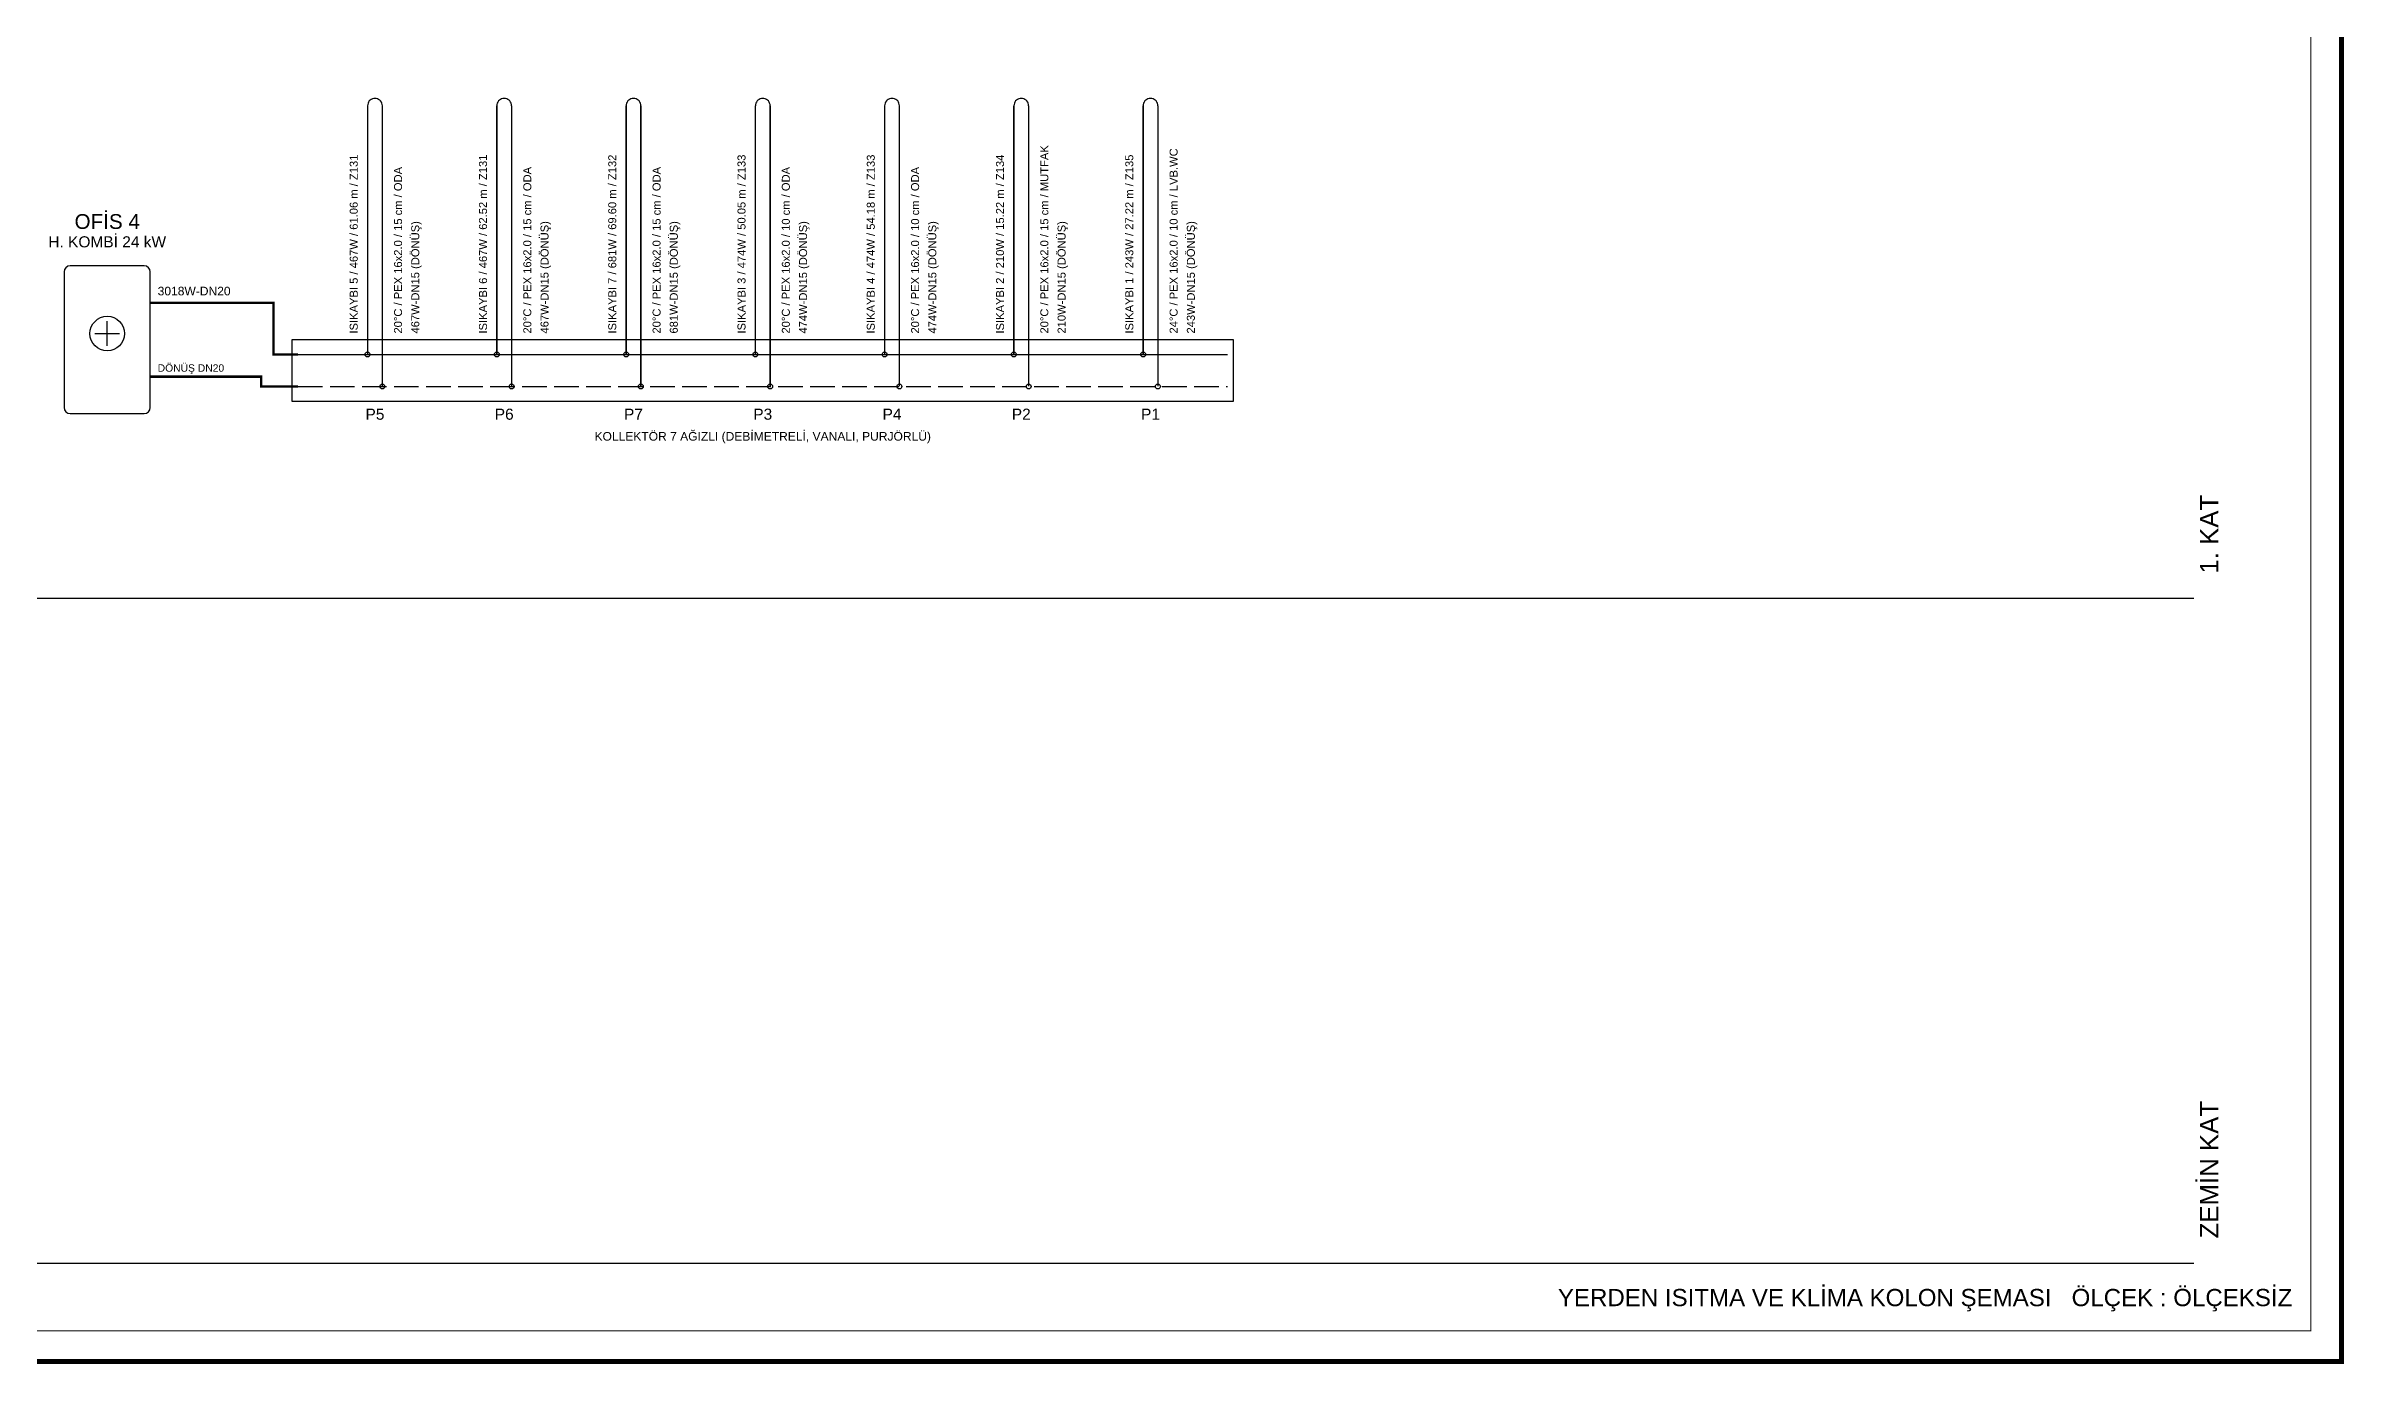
# Model space of a CAD drawing. Header units: centimetres. Extents: x -3952 to 26292, y -15092 to -10712.
# Drawn here: x 22655 to 24522, y -15052 to -13981 of the extents above; entities that cross this region are included whole.
import ezdxf
from ezdxf.enums import TextEntityAlignment as Align

# ---------------------------------------------------------------- set-up
doc = ezdxf.new("R2010")
doc.units = ezdxf.units.CM
doc.linetypes.add('ISITMA DONUS HATTI', pattern=[26, 20, -6])
for name, color, linetype in [('MTY-CIHAZ', 135, 'Continuous'), ('MTY-ISIKAYBIMAHAL', 2, 'Continuous'), ('MTY-ISITMA-DONUS-BORU', 30, 'ISITMA DONUS HATTI'), ('MTY-ISITMA-GIDIS-BORU', 10, 'Continuous'), ('MTY-KAT-ADI', 1, 'Continuous'), ('MTY-KOLLETOR', 7, 'Continuous'), ('MTY-PAFTA', 7, 'Continuous'), ('MTY-PEX-BORU', 1, 'Continuous'), ('MTY-SEMA', 8, 'Continuous'), ('MTY-YAZI', 7, 'Continuous'), ('STM-ISITMA-CAP', 41, 'Continuous')]:
    doc.layers.add(name, color=color, linetype=linetype)
doc.layers.add('ROTAS-PAFTA-SINIRI', color=8, linetype='Continuous', plot=False)
doc.styles.add('ROTAS', font='arial.ttf')

# ---------------------------------------------------------------- blocks, each defined once
blk = doc.blocks.new('ROTAS_PAFTA')
blk.add_lwpolyline([(0, 0), (1, 0), (1, 1), (0, 1)], close=True)

msp = doc.modelspace()

# ---------------------------------------------------------------- linework, layer by layer
at = {"layer": 'MTY-CIHAZ'}
for p, q in [((22705, -14225), (22705, -14205)), ((22695, -14215), (22715, -14215))]:
    msp.add_line(p, q, dxfattribs=at)
msp.add_lwpolyline([(22735, -14280), (22736.9, -14279.6), (22738.5, -14278.5), (22739.6, -14276.9), (22740, -14275), (22740, -14165), (22739.6, -14163.1), (22738.5, -14161.5), (22736.9, -14160.4), (22735, -14160), (22675, -14160), (22673.1, -14160.4), (22671.5, -14161.5), (22670.4, -14163.1), (22670, -14165), (22670, -14275), (22670.4, -14276.9), (22671.5, -14278.5), (22673.1, -14279.6), (22675, -14280)], close=True, dxfattribs=at)
msp.add_circle((22705, -14215), 14, dxfattribs=at)
at = {"layer": 'MTY-ISITMA-DONUS-BORU'}
msp.add_line((22860, -14258), (23615, -14258), dxfattribs=at)
at = {"layer": 'MTY-ISITMA-DONUS-BORU', "const_width": 2}
msp.add_lwpolyline([(22740, -14250), (22830, -14250), (22830, -14258), (22860, -14258)], dxfattribs=at)
at = {"layer": 'MTY-ISITMA-GIDIS-BORU'}
msp.add_line((22860, -14232), (23615, -14232), dxfattribs=at)
at = {"layer": 'MTY-ISITMA-GIDIS-BORU', "const_width": 2}
msp.add_lwpolyline([(22740, -14190), (22840, -14190), (22840, -14232), (22860, -14232)], dxfattribs=at)
at = {"layer": 'MTY-KOLLETOR'}
msp.add_lwpolyline([(22855, -14270), (23620, -14270), (23620, -14220), (22855, -14220)], close=True, dxfattribs=at)
for centre in [(22916.5, -14232), (23021.5, -14232), (23126.5, -14232), (23231.5, -14232), (23336.5, -14232), (23441.5, -14232), (23546.5, -14232), (22928.5, -14258), (23033.5, -14258), (23138.5, -14258), (23243.5, -14258), (23348.5, -14258), (23453.5, -14258), (23558.5, -14258)]:
    msp.add_circle(centre, 2, dxfattribs=at)
at = {"layer": 'MTY-PAFTA'}
for points, const_width in [([(19000, -15050), (24520, -15050), (24520, -12900), (19000, -12900)], 4), ([(19025, -15025), (24495, -15025), (24495, -12925), (19025, -12925)], 1)]:
    msp.add_lwpolyline(points, close=True, dxfattribs=dict(at, const_width=const_width))
at = {"layer": 'MTY-PEX-BORU', "const_width": 1.2}
for points in [[(22916.5, -14232), (22916.5, -14030)], [(22928.5, -14258), (22928.5, -14030)], [(23021.5, -14232), (23021.5, -14030)], [(23033.5, -14258), (23033.5, -14030)], [(23126.5, -14232), (23126.5, -14030)], [(23138.5, -14258), (23138.5, -14030)], [(23231.5, -14232), (23231.5, -14030)], [(23243.5, -14258), (23243.5, -14030)], [(23336.5, -14232), (23336.5, -14030)], [(23348.5, -14258), (23348.5, -14030)], [(23441.5, -14232), (23441.5, -14030)], [(23453.5, -14258), (23453.5, -14030)], [(23546.5, -14232), (23546.5, -14030)], [(23558.5, -14258), (23558.5, -14030)]]:
    msp.add_lwpolyline(points, dxfattribs=at)
at = {"layer": 'MTY-PEX-BORU'}
for points in [[(22928.5, -14030), (22928.4, -14029), (22928.1, -14027.9), (22927.7, -14027), (22927.1, -14026.1), (22926.4, -14025.4), (22925.5, -14024.8), (22924.6, -14024.4), (22923.5, -14024.1), (22922.5, -14024), (22921.5, -14024.1), (22920.4, -14024.4), (22919.5, -14024.8), (22918.6, -14025.4), (22917.9, -14026.1), (22917.3, -14027), (22916.9, -14027.9), (22916.6, -14029), (22916.5, -14030)], [(23033.5, -14030), (23033.4, -14029), (23033.1, -14027.9), (23032.7, -14027), (23032.1, -14026.1), (23031.4, -14025.4), (23030.5, -14024.8), (23029.6, -14024.4), (23028.5, -14024.1), (23027.5, -14024), (23026.5, -14024.1), (23025.4, -14024.4), (23024.5, -14024.8), (23023.6, -14025.4), (23022.9, -14026.1), (23022.3, -14027), (23021.9, -14027.9), (23021.6, -14029), (23021.5, -14030)], [(23138.5, -14030), (23138.4, -14029), (23138.1, -14027.9), (23137.7, -14027), (23137.1, -14026.1), (23136.4, -14025.4), (23135.5, -14024.8), (23134.6, -14024.4), (23133.5, -14024.1), (23132.5, -14024), (23131.5, -14024.1), (23130.4, -14024.4), (23129.5, -14024.8), (23128.6, -14025.4), (23127.9, -14026.1), (23127.3, -14027), (23126.9, -14027.9), (23126.6, -14029), (23126.5, -14030)], [(23243.5, -14030), (23243.4, -14029), (23243.1, -14027.9), (23242.7, -14027), (23242.1, -14026.1), (23241.4, -14025.4), (23240.5, -14024.8), (23239.6, -14024.4), (23238.5, -14024.1), (23237.5, -14024), (23236.5, -14024.1), (23235.4, -14024.4), (23234.5, -14024.8), (23233.6, -14025.4), (23232.9, -14026.1), (23232.3, -14027), (23231.9, -14027.9), (23231.6, -14029), (23231.5, -14030)], [(23348.5, -14030), (23348.4, -14029), (23348.1, -14027.9), (23347.7, -14027), (23347.1, -14026.1), (23346.4, -14025.4), (23345.5, -14024.8), (23344.6, -14024.4), (23343.5, -14024.1), (23342.5, -14024), (23341.5, -14024.1), (23340.4, -14024.4), (23339.5, -14024.8), (23338.6, -14025.4), (23337.9, -14026.1), (23337.3, -14027), (23336.9, -14027.9), (23336.6, -14029), (23336.5, -14030)], [(23453.5, -14030), (23453.4, -14029), (23453.1, -14027.9), (23452.7, -14027), (23452.1, -14026.1), (23451.4, -14025.4), (23450.5, -14024.8), (23449.6, -14024.4), (23448.5, -14024.1), (23447.5, -14024), (23446.5, -14024.1), (23445.4, -14024.4), (23444.5, -14024.8), (23443.6, -14025.4), (23442.9, -14026.1), (23442.3, -14027), (23441.9, -14027.9), (23441.6, -14029), (23441.5, -14030)], [(23558.5, -14030), (23558.4, -14029), (23558.1, -14027.9), (23557.7, -14027), (23557.1, -14026.1), (23556.4, -14025.4), (23555.5, -14024.8), (23554.6, -14024.4), (23553.5, -14024.1), (23552.5, -14024), (23551.5, -14024.1), (23550.4, -14024.4), (23549.5, -14024.8), (23548.6, -14025.4), (23547.9, -14026.1), (23547.3, -14027), (23546.9, -14027.9), (23546.6, -14029), (23546.5, -14030)]]:
    msp.add_lwpolyline(points, dxfattribs=at)
at = {"layer": 'MTY-SEMA'}
for p, q in [((19060, -14430), (24400, -14430)), ((19060, -14970), (24400, -14970))]:
    msp.add_line(p, q, dxfattribs=at)

# ---------------------------------------------------------------- block references
at = {"layer": 'ROTAS-PAFTA-SINIRI', "xscale": 5520, "yscale": 2150}
msp.add_blockref('ROTAS_PAFTA', (19000, -15050), dxfattribs=at)

# ---------------------------------------------------------------- texts
at = {"layer": 'MTY-CIHAZ', "style": 'ROTAS'}
msp.add_text('H. KOMBİ 24 kW', height=9, dxfattribs=at).set_placement((22705, -14145), align=Align.CENTER)
at = {"layer": 'MTY-ISIKAYBIMAHAL', "style": 'ROTAS'}
for s, p in [('ISIKAYBI 5 / 467W / 61.06 m / Z131', (22908.5, -14215)), ('ISIKAYBI 6 / 467W / 62.52 m / Z131', (23013.5, -14215)), ('ISIKAYBI 7 / 681W / 69.60 m / Z132', (23118.5, -14215)), ('ISIKAYBI 3 / 474W / 50.05 m / Z133', (23223.5, -14215)), ('ISIKAYBI 4 / 474W / 54.18 m / Z133', (23328.5, -14215)), ('ISIKAYBI 2 / 210W / 15.22 m / Z134', (23433.5, -14215)), ('ISIKAYBI 1 / 243W / 27.22 m / Z135', (23538.5, -14215))]:
    msp.add_text(s, height=6.5, rotation=90, dxfattribs=at).set_placement(p)
at = {"layer": 'MTY-KAT-ADI', "style": 'ROTAS'}
for s, p in [('1. KAT', (24420, -14410)), ('ZEMİN KAT', (24420, -14950))]:
    msp.add_text(s, height=15, rotation=90, dxfattribs=at).set_placement(p)
at = {"layer": 'MTY-KOLLETOR', "style": 'ROTAS'}
for s, height, p in [('P5', 9, (22922.5, -14285)), ('P6', 9, (23027.5, -14285)), ('P7', 9, (23132.5, -14285)), ('P3', 9, (23237.5, -14285)), ('P4', 9, (23342.5, -14285)), ('P2', 9, (23447.5, -14285)), ('P1', 9, (23552.5, -14285)), ('KOLLEKTÖR 7 AĞIZLI (DEBİMETRELİ, VANALI, PURJÖRLÜ)', 7, (23237.5, -14302))]:
    msp.add_text(s, height=height, dxfattribs=at).set_placement(p, align=Align.CENTER)
at = {"layer": 'MTY-PAFTA', "style": 'ROTAS'}
msp.add_text('YERDEN ISITMA VE KLİMA KOLON ŞEMASI   ÖLÇEK : ÖLÇEKSİZ', height=14, dxfattribs=at).set_placement((24480, -15005), align=Align.RIGHT)
at = {"layer": 'MTY-YAZI', "style": 'ROTAS'}
msp.add_text('OFİS 4', height=12, dxfattribs=at).set_placement((22705, -14130), align=Align.CENTER)
at = {"layer": 'STM-ISITMA-CAP', "style": 'ROTAS'}
for s, p in [('20°C / PEX 16x2.0 / 15 cm / MUTFAK', (23469.5, -14215)), ('24°C / PEX 16x2.0 / 10 cm / LVB.WC', (23574.5, -14215)), ('20°C / PEX 16x2.0 / 15 cm / ODA', (22944.5, -14215)), ('20°C / PEX 16x2.0 / 15 cm / ODA', (23049.5, -14215)), ('20°C / PEX 16x2.0 / 15 cm / ODA', (23154.5, -14215)), ('20°C / PEX 16x2.0 / 10 cm / ODA', (23259.5, -14215)), ('20°C / PEX 16x2.0 / 10 cm / ODA', (23364.5, -14215)), ('467W-DN15 (DÖNÜŞ)', (22958.5, -14215)), ('467W-DN15 (DÖNÜŞ)', (23063.5, -14215)), ('681W-DN15 (DÖNÜŞ)', (23168.5, -14215)), ('474W-DN15 (DÖNÜŞ)', (23273.5, -14215)), ('474W-DN15 (DÖNÜŞ)', (23378.5, -14215)), ('210W-DN15 (DÖNÜŞ)', (23483.5, -14215)), ('243W-DN15 (DÖNÜŞ)', (23588.5, -14215))]:
    msp.add_text(s, height=6.5, rotation=90, dxfattribs=at).set_placement(p)
for s, height, p in [('3018W-DN20', 7, (22746, -14184)), ('DÖNÜŞ DN20', 6, (22746, -14246))]:
    msp.add_text(s, height=height, dxfattribs=at).set_placement(p)

doc.saveas('drawing.dxf')
